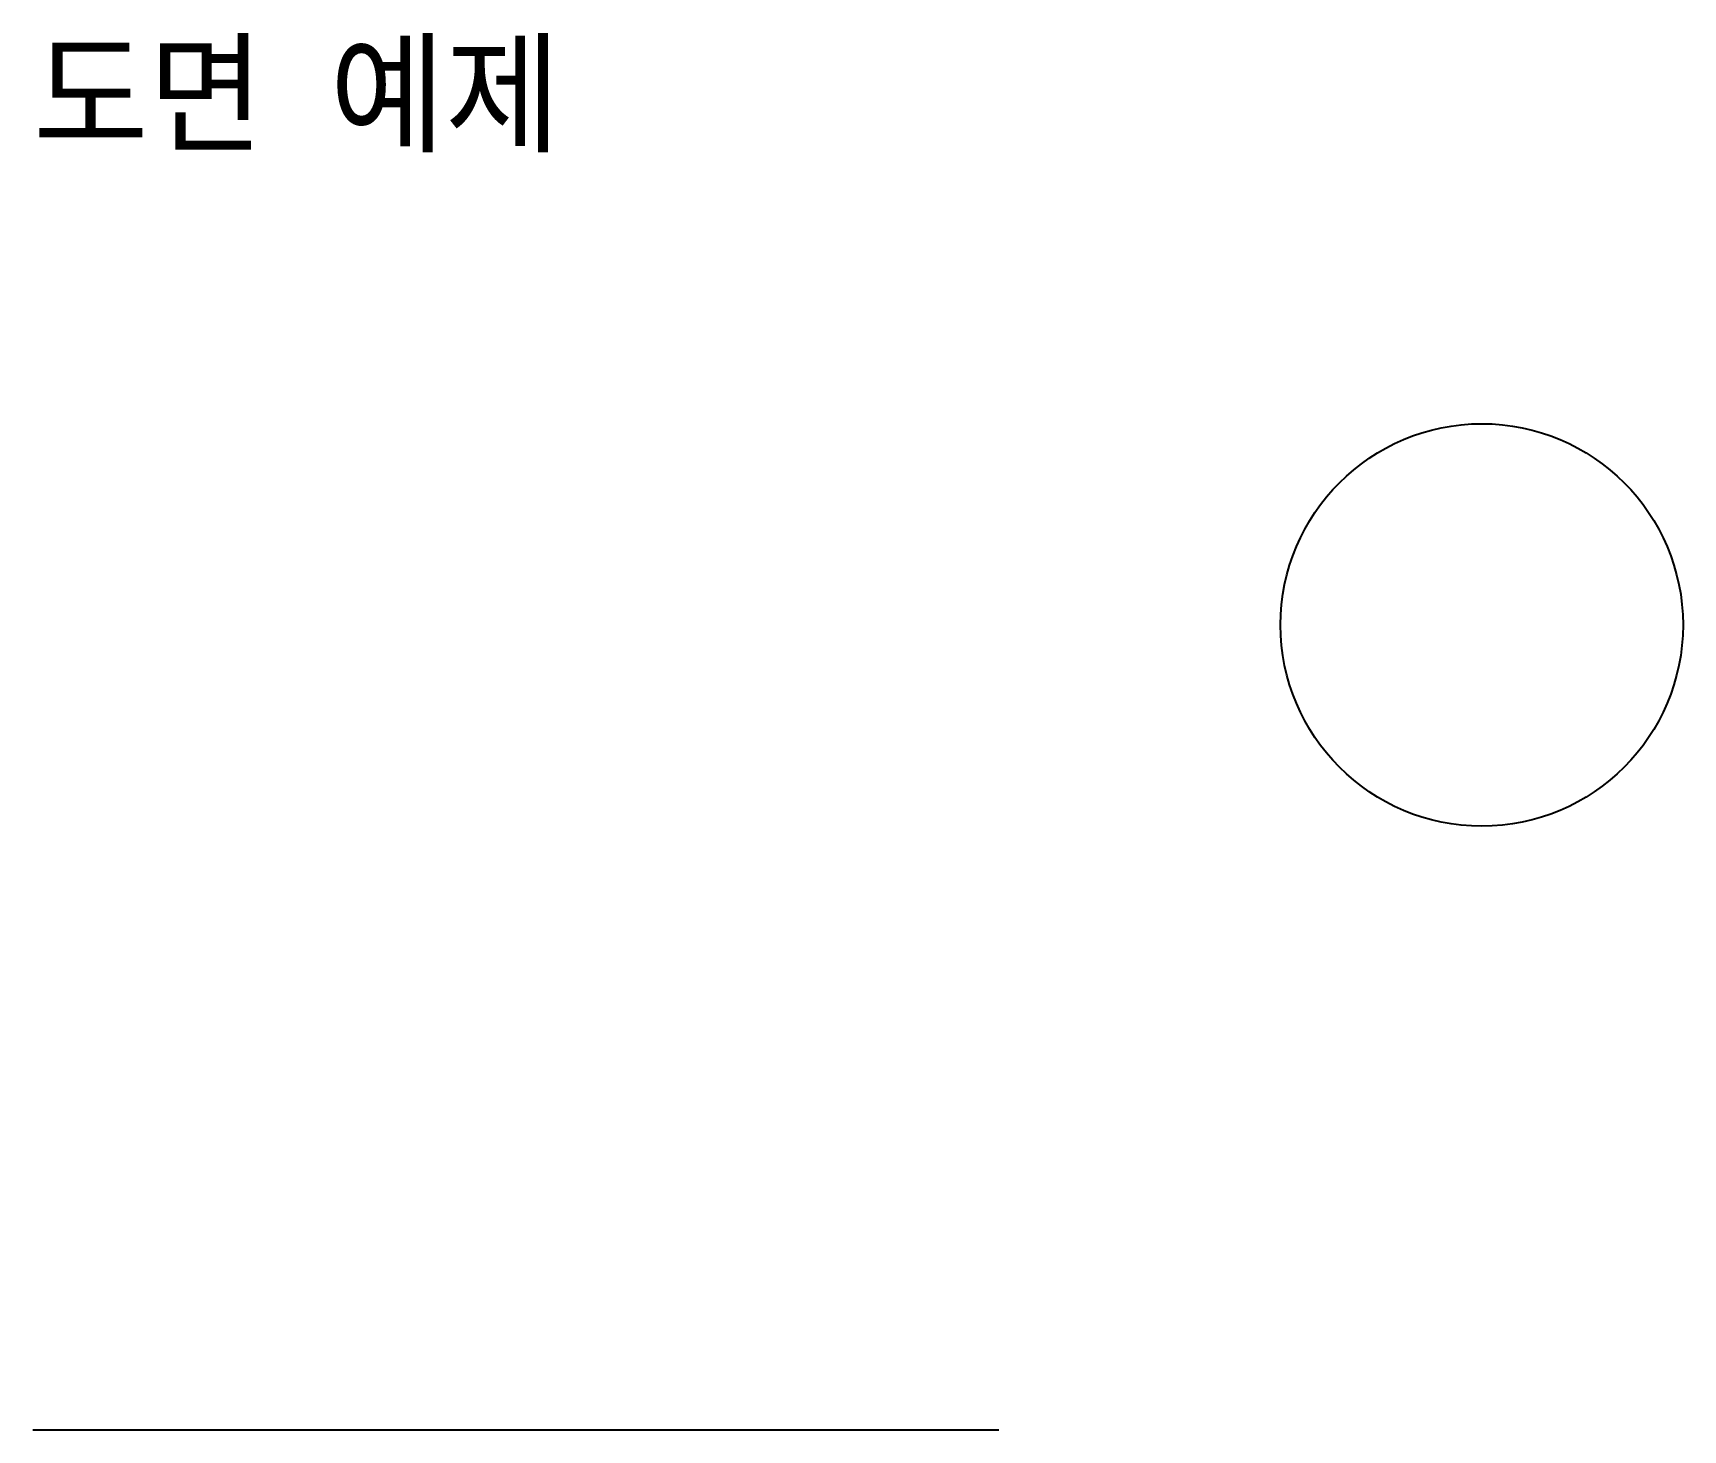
# Model space of a CAD drawing. Header units: millimetres. Extents: x 20 to 225, y 30 to 204.
import ezdxf

# ---------------------------------------------------------------- set-up
doc = ezdxf.new("R2010")
doc.units = ezdxf.units.MM

msp = doc.modelspace()

# ---------------------------------------------------------------- linework, layer by layer
msp.add_line((20, 30), (140, 30))
msp.add_circle((200, 130), 25)

# ---------------------------------------------------------------- texts
msp.add_text('도면 예제', height=12).set_placement((20, 190))

doc.saveas('drawing.dxf')
